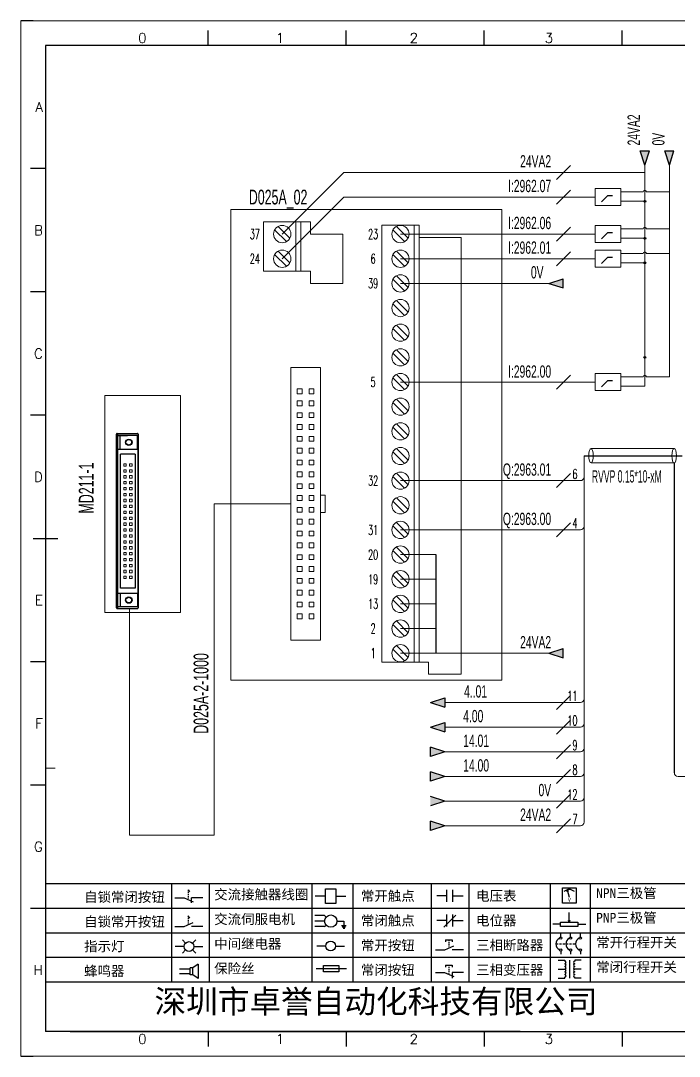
# Model space of a CAD drawing. Header units: millimetres. Extents: x -300 to 5587, y 233 to 3316.
# Drawn here: x 2704.5 to 2838.1, y 1904.7 to 2114.7 of the extents above; entities that cross this region are included whole.
import ezdxf
from ezdxf.enums import TextEntityAlignment as Align

# ---------------------------------------------------------------- set-up
doc = ezdxf.new("R2010")
doc.units = ezdxf.units.MM
doc.linetypes.add('ACAD_ISO02W100', pattern=[15, 12, -3])
for name, color, linetype in [('AE_BOR', 1, 'Continuous'), ('SYMS', 7, 'Continuous'), ('Z_OM_GAIKEI', 7, 'Continuous')]:
    doc.layers.add(name, color=color, linetype=linetype)
doc.layers.add('Dimension', color=3, linetype='Continuous', lineweight=13)
doc.styles.get("Standard").update_dxf_attribs({"font": ''})
doc.styles.add('WD', font='romans.shx', dxfattribs={"width": 0.8, "bigfont": 'gbcbig.shx'})
doc.styles.add('样式 8', font='arial.ttf', dxfattribs={"width": 0.6, "height": 2.5})
doc.styles.add('汉字', font='')
doc.styles.get('Standard').set_extended_font_data('SimSun')
doc.styles.get('汉字').set_extended_font_data('新宋体')

# ---------------------------------------------------------------- blocks, each defined once
blk = doc.blocks.new('*U4')
at = {"linetype": 'ByBlock'}
for p, q in [((-1909.23, -780.45), (-1909.23, -780.67)), ((-1909.23, -780.45), (-1908.92, -780.84)), ((-1909.23, -780.84), (-1909.23, -781.05)), ((-1911.92, -782.07), (-1910.06, -782.07)), ((-1910.06, -782.07), (-1908.18, -782.88)), ((-1909.23, -781.23), (-1909.23, -781.44)), ((-1909.23, -781.61), (-1909.23, -781.83)), ((-1909.23, -782), (-1909.23, -782.21)), ((-1909.23, -782.38), (-1909.23, -782.43)), ((-1908.52, -783.07), (-1908.52, -782.07)), ((-1906.25, -782.07), (-1908.52, -782.07))]:
    blk.add_line(p, q, dxfattribs=at)
blk = doc.blocks.new('*U6')
at = {"linetype": 'ByBlock'}
for p, q in [((-1908.88, -791.17), (-1909.23, -790.71)), ((-1909.23, -790.71), (-1909.23, -790.92)), ((-1909.23, -791.09), (-1909.23, -791.31)), ((-1909.23, -791.48), (-1909.23, -791.69)), ((-1911.92, -792.89), (-1910.06, -792.89)), ((-1910.06, -792.89), (-1908.18, -792.08)), ((-1909.23, -791.86), (-1909.23, -792.08)), ((-1909.23, -792.25), (-1909.23, -792.47)), ((-1906.25, -792.89), (-1908.52, -792.89))]:
    blk.add_line(p, q, dxfattribs=at)
blk = doc.blocks.new('蜂鸣器')
at = {"linetype": 'ByBlock'}
for p, q in [((-1907.17, -795.53), (-1908.25, -796.26)), ((-1907.17, -795.53), (-1907.17, -798.41)), ((-1908.8, -796.48), (-1911.01, -796.48)), ((-1908.8, -797.46), (-1911.01, -797.46)), ((-1908.25, -796.26), (-1908.8, -796.26)), ((-1908.8, -797.68), (-1908.8, -796.26)), ((-1908.25, -797.68), (-1908.8, -797.68)), ((-1908.25, -797.68), (-1908.25, -796.26)), ((-1907.17, -798.41), (-1908.25, -797.68))]:
    blk.add_line(p, q, dxfattribs=at)
blk = doc.blocks.new('指示灯')
at = {"linetype": 'ByBlock'}
for p, q in [((-1854.25, -776.92), (-1856.06, -776.92)), ((-1854.62, -775.59), (-1853.97, -776.23)), ((-1851.9, -775.59), (-1852.54, -776.23)), ((-1852.26, -776.92), (-1850.45, -776.92)), ((-1854.62, -778.25), (-1853.97, -777.61)), ((-1851.9, -778.25), (-1852.54, -777.61))]:
    blk.add_line(p, q, dxfattribs=at)
blk.add_circle((-1853.26, -776.92), 0.992, dxfattribs=at)
blk = doc.blocks.new('交流接触器线圈')
at = {"linetype": 'ByBlock'}
for p, q in [((-1880.82, -781.77), (-1882.87, -781.77)), ((-1878.72, -781.77), (-1876.67, -781.77))]:
    blk.add_line(p, q, dxfattribs=at)
blk.add_lwpolyline([(-1880.82, -780.28), (-1878.72, -780.28), (-1878.72, -783.26), (-1880.82, -783.26)], close=True, dxfattribs=at)
blk = doc.blocks.new('交流伺服电机')
at = {"linetype": 'ByBlock'}
for p, q in [((-1880.97, -785.75), (-1882.94, -785.75)), ((-1880.97, -786.85), (-1882.94, -786.85)), ((-1880.97, -785.75), (-1880.65, -786.03)), ((-1878.49, -786.85), (-1877.07, -786.85)), ((-1877.07, -786.85), (-1877.07, -787.72)), ((-1880.97, -787.94), (-1882.94, -787.94)), ((-1880.97, -787.94), (-1880.65, -787.67)), ((-1877.54, -787.72), (-1876.59, -787.72)), ((-1877.38, -788.01), (-1876.75, -788.01)), ((-1877.23, -788.29), (-1876.9, -788.29))]:
    blk.add_line(p, q, dxfattribs=at)
blk.add_circle((-1879.73, -786.85), 1.24, dxfattribs=at)
blk = doc.blocks.new('中间继电器')
at = {"linetype": 'ByBlock'}
for p, q in [((-1880.72, -791.92), (-1882.54, -791.92)), ((-1878.74, -791.92), (-1876.92, -791.92))]:
    blk.add_line(p, q, dxfattribs=at)
blk.add_circle((-1879.73, -791.92), 0.992, dxfattribs=at)
blk = doc.blocks.new('保险丝')
at = {"linetype": 'ByBlock'}
blk.add_line((-1882.72, -796.49), (-1876.55, -796.49), dxfattribs=at)
blk.add_lwpolyline([(-1881.2, -795.86), (-1878.06, -795.86), (-1878.06, -797.12), (-1881.2, -797.12)], close=True, dxfattribs=at)
blk = doc.blocks.new('常开按钮')
at = {"linetype": 'ByBlock'}
for p, q in [((-1910.06, -787.73), (-1908.18, -786.93)), ((-1909.9, -785.68), (-1908.56, -785.68)), ((-1909.9, -785.68), (-1909.9, -786.07)), ((-1909.23, -785.68), (-1909.23, -785.89)), ((-1909.23, -786.06), (-1909.23, -786.28)), ((-1909.23, -786.45), (-1909.23, -786.67)), ((-1909.23, -786.84), (-1909.23, -787.05)), ((-1909.23, -787.22), (-1909.23, -787.38)), ((-1908.56, -785.68), (-1908.56, -786.07)), ((-1911.92, -787.73), (-1910.06, -787.73)), ((-1906.25, -787.73), (-1908.52, -787.73))]:
    blk.add_line(p, q, dxfattribs=at)
blk = doc.blocks.new('常开触点')
at = {"linetype": 'ByBlock'}
for p, q in [((-1853.82, -782.99), (-1853.82, -780.56)), ((-1852.6, -782.99), (-1852.6, -780.56)), ((-1853.82, -781.77), (-1855.88, -781.77)), ((-1852.6, -781.77), (-1850.55, -781.77))]:
    blk.add_line(p, q, dxfattribs=at)
blk = doc.blocks.new('常闭触点')
at = {"linetype": 'ByBlock'}
for p, q in [((-1853.82, -786.77), (-1855.88, -786.77)), ((-1852.01, -785.66), (-1854.43, -788.1)), ((-1853.82, -787.99), (-1853.82, -785.56)), ((-1852.6, -787.99), (-1852.6, -785.56)), ((-1852.6, -786.77), (-1850.55, -786.77))]:
    blk.add_line(p, q, dxfattribs=at)
blk = doc.blocks.new('常闭按钮')
at = {"linetype": 'ByBlock'}
for p, q in [((-1854.11, -790.83), (-1852.77, -790.83)), ((-1854.11, -790.83), (-1854.11, -791.22)), ((-1853.44, -790.83), (-1853.44, -791.04)), ((-1853.44, -791.21), (-1853.44, -791.43)), ((-1853.44, -791.6), (-1853.44, -791.82)), ((-1852.77, -790.83), (-1852.77, -791.22)), ((-1856.13, -792.28), (-1854.28, -792.28)), ((-1854.28, -792.28), (-1852.4, -793.09)), ((-1853.44, -791.99), (-1853.44, -792.2)), ((-1853.44, -792.37), (-1853.44, -792.53)), ((-1850.47, -792.28), (-1852.73, -792.28)), ((-1852.73, -792.28), (-1852.73, -793.43))]:
    blk.add_line(p, q, dxfattribs=at)
blk = doc.blocks.new('电压表')
at = {"linetype": 'ByBlock'}
for p, q in [((-1814.84, -780.75), (-1814.91, -781.13)), ((-1814.6, -781.05), (-1814.91, -781.13)), ((-1814.84, -780.75), (-1814.46, -782.26)), ((-1814.84, -780.75), (-1814.6, -781.05))]:
    blk.add_line(p, q, dxfattribs=at)
blk.add_lwpolyline([(-1815.84, -780.34), (-1813.07, -780.34), (-1813.07, -783.49), (-1815.84, -783.49)], close=True, dxfattribs=at)
blk.add_arc((-1814.46, -782.26), 1.56, 46.8313, 133.1687, dxfattribs=at)
at = {"linetype": 'ByBlock', "insert": (-1814.7, -782.39), "char_height": 0.75, "width": 0.6768, "attachment_point": 1}
blk.add_mtext('V', dxfattribs=at)
blk = doc.blocks.new('电位器')
at = {"linetype": 'ByBlock'}
for p, q in [((-1814.45, -787.3), (-1814.45, -785.39)), ((-1814.45, -787.3), (-1814.62, -786.96)), ((-1814.62, -786.96), (-1814.27, -786.96)), ((-1814.45, -787.3), (-1814.27, -786.96)), ((-1816.21, -787.75), (-1817.79, -787.75)), ((-1812.68, -787.75), (-1811.1, -787.75))]:
    blk.add_line(p, q, dxfattribs=at)
blk.add_lwpolyline([(-1816.21, -787.3), (-1812.68, -787.3), (-1812.68, -788.2), (-1816.21, -788.2)], close=True, dxfattribs=at)
blk = doc.blocks.new('三相断路器')
at = {"linetype": 'ByBlock'}
for p, q in [((-1816.17, -790.33), (-1816.17, -789.7)), ((-1814.17, -790.33), (-1814.17, -789.7)), ((-1812.18, -790.33), (-1812.18, -789.7)), ((-1817.14, -791.74), (-1816.72, -791.74)), ((-1816.45, -791.74), (-1816.03, -791.74)), ((-1816.17, -793.19), (-1816.17, -793.83)), ((-1815.76, -791.74), (-1815.34, -791.74)), ((-1815.07, -791.74), (-1814.65, -791.74)), ((-1814.38, -791.74), (-1813.96, -791.74)), ((-1814.17, -793.19), (-1814.17, -793.83)), ((-1813.69, -791.74), (-1813.27, -791.74)), ((-1812.18, -793.19), (-1812.18, -793.83))]:
    blk.add_line(p, q, dxfattribs=at)
for centre in [(-1816.17, -790.55), (-1814.17, -790.55), (-1812.18, -790.55), (-1816.17, -792.98), (-1814.17, -792.98), (-1812.18, -792.98)]:
    blk.add_circle(centre, 0.219, dxfattribs=at)
for centre in [(-1815.81, -791.74), (-1813.82, -791.74), (-1811.83, -791.74)]:
    blk.add_arc(centre, 1.32, 115.5791, 244.4209, dxfattribs=at)
blk = doc.blocks.new('三相变压器')
at = {"linetype": 'ByBlock'}
for p, q in [((-1816.69, -795.03), (-1815.37, -795.03)), ((-1815.37, -795.03), (-1815.37, -795.24)), ((-1814.34, -798.7), (-1814.34, -795.04)), ((-1812, -795.03), (-1813.32, -795.03)), ((-1813.32, -795.03), (-1813.32, -795.24)), ((-1816.69, -796.87), (-1815.37, -796.87)), ((-1812, -796.87), (-1813.32, -796.87)), ((-1816.69, -798.71), (-1815.37, -798.71)), ((-1815.37, -798.71), (-1815.37, -798.5)), ((-1813.32, -798.71), (-1813.32, -798.5)), ((-1812, -798.71), (-1813.32, -798.71))]:
    blk.add_line(p, q, dxfattribs=at)
for centre, start, end in [((-1815.37, -795.51), 270, 90), ((-1815.37, -796.06), 270, 90), ((-1813.32, -795.51), 90, 270), ((-1813.32, -796.06), 90, 270), ((-1815.37, -796.6), 270, 90), ((-1815.37, -797.14), 270, 90), ((-1815.37, -797.68), 270, 90), ((-1815.37, -798.23), 270, 90), ((-1813.32, -796.6), 90, 270), ((-1813.32, -797.14), 90, 270), ((-1813.32, -797.68), 90, 270), ((-1813.32, -798.23), 90, 270)]:
    blk.add_arc(centre, 0.271, start, end, dxfattribs=at)
blk = doc.blocks.new('电控横A4')
for p, q in [((292, -5), (5, -5)), ((5, -5), (5, -205)), ((10.03, -205), (289.53, -205)), ((130.8, -205), (190.75, -205))]:
    blk.add_line(p, q)
at = {"lineweight": 9, "ltscale": 0.1}
for p, q in [((5, -151.57), (7, -151.57)), ((101.34, -205), (130.8, -205)), ((129.44, -205), (129.44, -205)), ((129.44, -205), (129.44, -205)), ((129.44, -205), (129.44, -205)), ((129.44, -205), (129.44, -205))]:
    blk.add_line(p, q, dxfattribs=at)
at = {"linetype": 'ByBlock'}
for p, q in [((292, -175), (5, -175)), ((292, -180), (5, -180)), ((292, -185), (5, -185)), ((292, -190), (5, -190)), ((292, -195), (5, -195))]:
    blk.add_line(p, q, dxfattribs=at)
at = {"color": 0, "lineweight": -2}
for p, q in [((30.58, -175), (30.58, -195)), ((38.26, -175), (38.26, -195)), ((59.05, -175), (59.05, -195)), ((67.4, -175), (67.4, -195)), ((83.26, -175), (83.26, -195)), ((90.91, -175), (90.91, -195)), ((107.4, -175), (107.4, -195)), ((115.5, -175), (115.5, -195))]:
    blk.add_line(p, q, dxfattribs=at)
at = {"color": 0, "ltscale": 2}
blk.add_line((101.34, -205), (5, -205), dxfattribs=at)
at = {"layer": 'AE_BOR', "lineweight": 30}
for p, q in [((2.53, 0), (0, 0)), ((0, -210), (2.53, -210))]:
    blk.add_line(p, q, dxfattribs=at)
at = {"layer": 'AE_BOR', "color": 1, "lineweight": 15}
for p, q in [((0, 0), (297, 0)), ((0, -210), (0, 0)), ((297, -210), (0, -210))]:
    blk.add_line(p, q, dxfattribs=at)
at = {"layer": 'AE_BOR'}
for p, q in [((38.03, -5), (38.03, -2)), ((66.03, -5), (66.03, -2)), ((94.03, -5), (94.03, -2)), ((122.03, -5), (122.03, -2)), ((5, -30), (2, -30)), ((5, -55), (2, -55)), ((5, -80), (2, -80)), ((5, -130), (2, -130)), ((5, -155), (2, -155)), ((5, -180), (2, -180)), ((38.03, -205), (38.03, -208)), ((66.03, -205), (66.03, -208)), ((94.03, -205), (94.03, -208)), ((122.03, -205), (122.03, -208))]:
    blk.add_line(p, q, dxfattribs=at)
at = {"layer": 'AE_BOR', "color": 2, "lineweight": 30}
blk.add_line((2.5, -105), (7.5, -105), dxfattribs=at)
at = {"linetype": 'ByBlock'}
for name, p in [('*U4', (1943.19, 604.18)), ('交流接触器线圈', (1942.62, 604.27)), ('常开触点', (1940.27, 604.3)), ('电压表', (1925.71, 604.52)), ('*U6', (1943.19, 609.18)), ('交流伺服电机', (1942.62, 604.27)), ('常闭触点', (1940.27, 604.3)), ('电位器', (1925.71, 604.52)), ('指示灯', (1887.41, 589.18)), ('中间继电器', (1942.62, 604.27)), ('常开按钮', (1996.06, 599.3)), ('三相断路器', (1925.71, 604.52)), ('三相变压器', (1925.71, 604.52)), ('蜂鸣器', (1943.19, 604.18)), ('保险丝', (1942.62, 604.27)), ('常闭按钮', (1940.27, 599.3))]:
    blk.add_blockref(name, p, dxfattribs=at)
at = {"char_height": 2, "attachment_point": 1, "style": '汉字'}
for s, insert in [('{\\fKaiTi_GB2312|b0|i0|c134|p49;自锁常闭按钮}', (12.86, -176.69)), ('{\\fKaiTi_GB2312|b0|i0|c134|p49;交流接触器线圈}', (39.25, -176.19)), ('{\\fKaiTi_GB2312|b0|i0|c134|p49;常开触点}', (69.01, -176.48)), ('{\\fKaiTi_GB2312|b0|i0|c134|p49;电压表}', (92.37, -176.47)), ('{\\fKaiTi_GB2312|b0|i0|c134|p49;NPN三极管}', (116.73, -175.91)), ('{\\fKaiTi_GB2312|b0|i0|c134|p49;自锁常开按钮}', (12.86, -181.69)), ('{\\fKaiTi_GB2312|b0|i0|c134|p49;交流伺服电机}', (39.25, -181.19)), ('{\\fKaiTi_GB2312|b0|i0|c134|p49;常闭触点}', (69.01, -181.48)), ('{\\fKaiTi_GB2312|b0|i0|c134|p49;电位器}', (92.37, -181.47)), ('{\\fKaiTi_GB2312|b0|i0|c134|p49;PNP三极管}', (116.73, -180.91)), ('{\\fKaiTi_GB2312|b0|i0|c134|p49;指示灯}', (12.86, -186.69)), ('{\\fKaiTi_GB2312|b0|i0|c134|p49;中间继电器}', (39.25, -186.19)), ('{\\fKaiTi_GB2312|b0|i0|c134|p49;常开按钮}', (69.01, -186.48)), ('{\\fKaiTi_GB2312|b0|i0|c134|p49;三相断路器}', (92.37, -186.47)), ('{\\fKaiTi_GB2312|b0|i0|c134|p49;常开行程开关}', (116.73, -185.91)), ('{\\fKaiTi_GB2312|b0|i0|c134|p49;保险丝}', (39.25, -191.19)), ('{\\fKaiTi_GB2312|b0|i0|c134|p49;常闭行程开关}', (116.73, -190.91)), ('{\\fKaiTi_GB2312|b0|i0|c134|p49;蜂鸣器}', (12.86, -191.69)), ('{\\fKaiTi_GB2312|b0|i0|c134|p49;常闭按钮}', (69.01, -191.48)), ('{\\fKaiTi_GB2312|b0|i0|c134|p49;三相变压器}', (92.37, -191.47))]:
    blk.add_mtext(s, dxfattribs=dict(at, insert=insert))
at = {"color": 0, "lineweight": -2, "insert": (27.14, -196.53), "char_height": 4.7064, "width": 96.1138, "attachment_point": 1}
blk.add_mtext('深圳市卓誉自动化科技有限公司', dxfattribs=at)
at = {"layer": 'AE_BOR', "style": 'WD'}
for s, p in [('0', (24.67, -4.5)), ('1', (52.6, -4.5)), ('2', (79.75, -4.5)), ('3', (107.15, -4.5)), ('0', (24.67, -207.5)), ('1', (52.6, -207.5)), ('2', (79.75, -207.5)), ('3', (107.15, -207.5))]:
    blk.add_text(s, height=2, dxfattribs=at).set_placement(p, align=Align.CENTER)
for s, p in [('A', (4.5, -17.5)), ('B', (4.5, -42.5)), ('C', (4.5, -67.5)), ('D', (4.5, -92.5)), ('E', (4.5, -117.5)), ('F', (4.5, -142.5)), ('G', (4.5, -167.5)), ('H', (4.5, -192.5))]:
    blk.add_text(s, height=2, dxfattribs=at).set_placement(p, align=Align.MIDDLE_RIGHT)
blk = doc.blocks.new('WDDOT')
blk.add_hatch(color=256).paths.add_polyline_path([(0.5, 0, 1), (-0.5, 0, 1)])
blk.add_circle((0, 0), 0.5)

msp = doc.modelspace()

# ---------------------------------------------------------------- hatches: boundary and pattern name
for points in [[(2830.192, 2088.297), (2831.127, 2085.378), (2832.062, 2088.297)], [(2835.192, 2088.297), (2836.127, 2085.378), (2837.062, 2088.297)], [(2831.324, 2078.05, 1), (2830.93, 2078.05, 1)], [(2831.324, 2070.55, 1), (2830.93, 2070.55, 1)], [(2831.324, 2065.55, 1), (2830.93, 2065.55, 1)], [(2811.69, 2061.41), (2814.609, 2060.475), (2814.609, 2062.345)], [(2831.324, 2046.41, 1), (2830.93, 2046.41, 1)], [(2811.69, 1986.41), (2814.609, 1985.475), (2814.609, 1987.345)], [(2787.659, 1976.406), (2790.577, 1975.471), (2790.577, 1977.341)], [(2787.659, 1971.41), (2790.577, 1970.475), (2790.577, 1972.345)], [(2787.659, 1965.479), (2787.659, 1967.349), (2790.577, 1966.414)], [(2787.659, 1962.349), (2790.577, 1961.414), (2787.659, 1960.479)], [(2790.577, 1956.414), (2787.659, 1955.479), (2787.659, 1957.349)], [(2787.659, 1950.479), (2787.659, 1952.349), (2790.577, 1951.414)]]:
    msp.add_hatch(color=256).paths.add_polyline_path(points)

# ---------------------------------------------------------------- linework, layer by layer
for p, q in [((2831.127, 2085.378), (2830.192, 2088.297)), ((2830.192, 2088.297), (2832.062, 2088.297)), ((2831.127, 2085.378), (2832.062, 2088.297)), ((2836.127, 2085.378), (2835.192, 2088.297)), ((2835.192, 2088.297), (2837.062, 2088.297)), ((2836.127, 2085.378), (2837.062, 2088.297)), ((2811.69, 2061.41), (2814.609, 2062.345)), ((2814.609, 2060.475), (2814.609, 2062.345)), ((2811.69, 2061.41), (2814.609, 2060.475)), ((2818.822, 2026.469), (2838.696, 2026.469)), ((2837.134, 1962.152), (2837.134, 2025.009)), ((2788.744, 2006.41), (2788.744, 1986.41)), ((2811.69, 1986.41), (2814.609, 1987.345)), ((2814.609, 1985.475), (2814.609, 1987.345)), ((2811.69, 1986.41), (2814.609, 1985.475)), ((2787.659, 1976.406), (2790.577, 1977.341)), ((2787.659, 1976.406), (2790.577, 1975.471)), ((2790.577, 1977.341), (2790.577, 1975.471)), ((2787.659, 1971.41), (2790.577, 1972.345)), ((2790.577, 1972.345), (2790.577, 1970.475)), ((2787.659, 1971.41), (2790.577, 1970.475)), ((2787.659, 1965.479), (2787.659, 1967.349)), ((2790.577, 1966.414), (2787.659, 1967.349)), ((2790.577, 1966.414), (2787.659, 1965.479)), ((2787.659, 1960.479), (2787.659, 1962.349)), ((2790.577, 1961.414), (2787.659, 1962.349)), ((2790.577, 1961.414), (2787.659, 1960.479)), ((2790.577, 1956.414), (2787.659, 1957.349)), ((2790.577, 1956.414), (2787.659, 1955.479)), ((2787.659, 1950.479), (2787.659, 1952.349)), ((2790.577, 1951.414), (2787.659, 1952.349)), ((2790.577, 1951.414), (2787.659, 1950.479))]:
    msp.add_line(p, q)
at = {"lineweight": 0}
for p, q in [((2831.127, 2040.546), (2831.127, 2085.378)), ((2836.127, 2042.44), (2836.127, 2085.378)), ((2757.563, 2071.373), (2770.1, 2083.91)), ((2770.1, 2083.91), (2831.127, 2083.91)), ((2826.3, 2079.944), (2830.782, 2079.944)), ((2831.454, 2079.944), (2836.127, 2079.944)), ((2757.563, 2066.373), (2770.1, 2078.91)), ((2770.1, 2078.91), (2821.044, 2078.91)), ((2826.3, 2078.05), (2831.127, 2078.05)), ((2753.818, 2063.91), (2753.818, 2073.91)), ((2763.313, 2073.91), (2753.818, 2073.91)), ((2760.382, 2063.91), (2760.382, 2073.91)), ((2761.382, 2063.91), (2761.382, 2073.91)), ((2763.313, 2071.41), (2763.313, 2073.91)), ((2777.801, 1984.623), (2777.801, 2073.197)), ((2785.365, 2073.197), (2777.801, 2073.197)), ((2784.365, 1984.623), (2784.365, 2073.197)), ((2785.365, 1984.623), (2785.365, 2073.197)), ((2769.877, 2071.41), (2763.313, 2071.41)), ((2769.877, 2071.41), (2769.877, 2061.41)), ((2781.583, 2071.41), (2821.044, 2071.41)), ((2793.859, 2070.743), (2785.365, 2070.743)), ((2793.859, 2070.743), (2793.859, 1982.169)), ((2826.3, 2072.444), (2830.782, 2072.444)), ((2831.454, 2072.444), (2836.127, 2072.444)), ((2826.3, 2070.55), (2831.127, 2070.55)), ((2781.583, 2066.41), (2821.044, 2066.41)), ((2826.3, 2067.444), (2830.782, 2067.444)), ((2831.454, 2067.444), (2836.127, 2067.444)), ((2826.3, 2065.55), (2831.127, 2065.55)), ((2763.313, 2063.91), (2753.818, 2063.91)), ((2763.313, 2061.41), (2763.313, 2063.91)), ((2769.877, 2061.41), (2763.313, 2061.41)), ((2781.583, 2061.41), (2811.69, 2061.41)), ((2826.3, 2042.44), (2830.782, 2042.44)), ((2831.454, 2042.44), (2836.127, 2042.44)), ((2826.3, 2040.546), (2831.127, 2040.546)), ((2820.252, 2027.933), (2837.094, 2027.935)), ((2818.822, 2026.469), (2818.822, 1952.164)), ((2820.231, 2025.004), (2837.094, 2025.004)), ((2781.583, 2006.41), (2788.744, 2006.41)), ((2781.583, 2001.41), (2788.744, 2001.41)), ((2781.583, 1996.41), (2788.744, 1996.41)), ((2781.583, 1991.41), (2788.744, 1991.41)), ((2787.295, 1984.623), (2777.801, 1984.623)), ((2781.583, 1986.41), (2811.69, 1986.41)), ((2787.295, 1982.169), (2787.295, 1984.623)), ((2793.859, 1982.169), (2787.295, 1982.169)), ((2790.577, 1976.406), (2818.072, 1976.406)), ((2790.577, 1971.41), (2818.072, 1971.41)), ((2790.577, 1966.414), (2818.072, 1966.414)), ((2790.577, 1961.414), (2818.072, 1961.414)), ((2876.193, 1961.402), (2837.884, 1961.402)), ((2790.577, 1956.414), (2818.072, 1956.414)), ((2790.577, 1951.414), (2818.072, 1951.414))]:
    msp.add_line(p, q, dxfattribs=at)
at = {"linetype": 'ACAD_ISO02W100'}
for p, q in [((2823.566, 2079.145), (2822.375, 2077.916)), ((2824.574, 2079.142), (2823.566, 2079.145)), ((2823.566, 2071.645), (2822.375, 2070.416)), ((2824.574, 2071.642), (2823.566, 2071.645)), ((2823.566, 2066.645), (2822.375, 2065.416)), ((2824.574, 2066.642), (2823.566, 2066.645)), ((2823.566, 2041.641), (2822.375, 2040.412)), ((2824.574, 2041.638), (2823.566, 2041.641))]:
    msp.add_line(p, q, dxfattribs=at)
at = {"color": 3, "lineweight": 0}
for p, q in [((2781.583, 2041.406), (2821.044, 2041.406)), ((2781.583, 2021.41), (2818.072, 2021.41)), ((2743.822, 2016.693), (2743.822, 1949.513)), ((2759.335, 2016.693), (2743.822, 2016.693)), ((2781.583, 2011.41), (2818.072, 2011.41)), ((2726.611, 1949.513), (2726.611, 1995.435)), ((2726.621, 1949.513), (2743.822, 1949.513))]:
    msp.add_line(p, q, dxfattribs=at)
at = {"lineweight": 0}
for points in [[(2821.044, 2077.184), (2821.044, 2080.636), (2826.3, 2080.636), (2826.3, 2077.184)], [(2747.147, 1980.92), (2747.147, 2076.41), (2802.147, 2076.41), (2802.147, 1980.92)], [(2747.147, 1980.92), (2747.147, 2076.41), (2802.147, 2076.41), (2802.147, 1980.92)], [(2821.044, 2069.684), (2821.044, 2073.136), (2826.3, 2073.136), (2826.3, 2069.684)], [(2821.044, 2064.684), (2821.044, 2068.136), (2826.3, 2068.136), (2826.3, 2064.684)], [(2759.335, 1989.043), (2759.335, 2044.343), (2765.335, 2044.343), (2765.335, 1989.043)], [(2821.044, 2039.68), (2821.044, 2043.132), (2826.3, 2043.132), (2826.3, 2039.68)], [(2761.635, 2038.993), (2760.635, 2038.993), (2760.635, 2039.993), (2761.635, 2039.993)], [(2764.035, 2038.993), (2763.035, 2038.993), (2763.035, 2039.993), (2764.035, 2039.993)], [(2736.976, 1994.685), (2721.626, 1994.685), (2721.626, 2038.701), (2736.976, 2038.701)], [(2761.635, 2036.593), (2760.635, 2036.593), (2760.635, 2037.593), (2761.635, 2037.593)], [(2764.035, 2036.593), (2763.035, 2036.593), (2763.035, 2037.593), (2764.035, 2037.593)], [(2761.635, 2034.193), (2760.635, 2034.193), (2760.635, 2035.193), (2761.635, 2035.193)], [(2764.035, 2034.193), (2763.035, 2034.193), (2763.035, 2035.193), (2764.035, 2035.193)], [(2761.635, 2031.793), (2760.635, 2031.793), (2760.635, 2032.793), (2761.635, 2032.793)], [(2764.035, 2031.793), (2763.035, 2031.793), (2763.035, 2032.793), (2764.035, 2032.793)], [(2761.635, 2029.393), (2760.635, 2029.393), (2760.635, 2030.393), (2761.635, 2030.393)], [(2764.035, 2029.393), (2763.035, 2029.393), (2763.035, 2030.393), (2764.035, 2030.393)], [(2761.635, 2026.993), (2760.635, 2026.993), (2760.635, 2027.993), (2761.635, 2027.993)], [(2764.035, 2026.993), (2763.035, 2026.993), (2763.035, 2027.993), (2764.035, 2027.993)], [(2725.439, 2024.834), (2725.939, 2024.834), (2725.939, 2024.334), (2725.439, 2024.334)], [(2726.639, 2024.834), (2727.139, 2024.834), (2727.139, 2024.334), (2726.639, 2024.334)], [(2761.635, 2024.593), (2760.635, 2024.593), (2760.635, 2025.593), (2761.635, 2025.593)], [(2764.035, 2024.593), (2763.035, 2024.593), (2763.035, 2025.593), (2764.035, 2025.593)], [(2725.439, 2023.634), (2725.939, 2023.634), (2725.939, 2023.134), (2725.439, 2023.134)], [(2725.439, 2022.434), (2725.939, 2022.434), (2725.939, 2021.934), (2725.439, 2021.934)], [(2726.639, 2023.634), (2727.139, 2023.634), (2727.139, 2023.134), (2726.639, 2023.134)], [(2726.639, 2022.434), (2727.139, 2022.434), (2727.139, 2021.934), (2726.639, 2021.934)], [(2761.635, 2022.193), (2760.635, 2022.193), (2760.635, 2023.193), (2761.635, 2023.193)], [(2764.035, 2022.193), (2763.035, 2022.193), (2763.035, 2023.193), (2764.035, 2023.193)], [(2725.439, 2021.234), (2725.939, 2021.234), (2725.939, 2020.734), (2725.439, 2020.734)], [(2726.639, 2021.234), (2727.139, 2021.234), (2727.139, 2020.734), (2726.639, 2020.734)], [(2761.635, 2019.793), (2760.635, 2019.793), (2760.635, 2020.793), (2761.635, 2020.793)], [(2764.035, 2019.793), (2763.035, 2019.793), (2763.035, 2020.793), (2764.035, 2020.793)], [(2725.439, 2020.034), (2725.939, 2020.034), (2725.939, 2019.534), (2725.439, 2019.534)], [(2725.439, 2018.834), (2725.939, 2018.834), (2725.939, 2018.334), (2725.439, 2018.334)], [(2726.639, 2020.034), (2727.139, 2020.034), (2727.139, 2019.534), (2726.639, 2019.534)], [(2726.639, 2018.834), (2727.139, 2018.834), (2727.139, 2018.334), (2726.639, 2018.334)], [(2761.635, 2017.393), (2760.635, 2017.393), (2760.635, 2018.393), (2761.635, 2018.393)], [(2764.035, 2017.393), (2763.035, 2017.393), (2763.035, 2018.393), (2764.035, 2018.393)], [(2766.335, 2014.943), (2765.335, 2014.943), (2765.335, 2018.443), (2766.335, 2018.443)], [(2725.439, 2017.634), (2725.939, 2017.634), (2725.939, 2017.134), (2725.439, 2017.134)], [(2725.439, 2016.434), (2725.939, 2016.434), (2725.939, 2015.934), (2725.439, 2015.934)], [(2726.639, 2017.634), (2727.139, 2017.634), (2727.139, 2017.134), (2726.639, 2017.134)], [(2726.639, 2016.434), (2727.139, 2016.434), (2727.139, 2015.934), (2726.639, 2015.934)], [(2725.439, 2015.234), (2725.939, 2015.234), (2725.939, 2014.734), (2725.439, 2014.734)], [(2725.439, 2014.034), (2725.939, 2014.034), (2725.939, 2013.534), (2725.439, 2013.534)], [(2726.639, 2015.234), (2727.139, 2015.234), (2727.139, 2014.734), (2726.639, 2014.734)], [(2726.639, 2014.034), (2727.139, 2014.034), (2727.139, 2013.534), (2726.639, 2013.534)], [(2761.635, 2014.993), (2760.635, 2014.993), (2760.635, 2015.993), (2761.635, 2015.993)], [(2764.035, 2014.993), (2763.035, 2014.993), (2763.035, 2015.993), (2764.035, 2015.993)], [(2725.439, 2012.834), (2725.939, 2012.834), (2725.939, 2012.334), (2725.439, 2012.334)], [(2726.639, 2012.834), (2727.139, 2012.834), (2727.139, 2012.334), (2726.639, 2012.334)], [(2761.635, 2012.593), (2760.635, 2012.593), (2760.635, 2013.593), (2761.635, 2013.593)], [(2764.035, 2012.593), (2763.035, 2012.593), (2763.035, 2013.593), (2764.035, 2013.593)], [(2725.439, 2011.634), (2725.939, 2011.634), (2725.939, 2011.134), (2725.439, 2011.134)], [(2725.439, 2010.434), (2725.939, 2010.434), (2725.939, 2009.934), (2725.439, 2009.934)], [(2726.639, 2011.634), (2727.139, 2011.634), (2727.139, 2011.134), (2726.639, 2011.134)], [(2726.639, 2010.434), (2727.139, 2010.434), (2727.139, 2009.934), (2726.639, 2009.934)], [(2761.635, 2010.193), (2760.635, 2010.193), (2760.635, 2011.193), (2761.635, 2011.193)], [(2764.035, 2010.193), (2763.035, 2010.193), (2763.035, 2011.193), (2764.035, 2011.193)], [(2725.439, 2009.234), (2725.939, 2009.234), (2725.939, 2008.734), (2725.439, 2008.734)], [(2725.439, 2008.034), (2725.939, 2008.034), (2725.939, 2007.534), (2725.439, 2007.534)], [(2726.639, 2009.234), (2727.139, 2009.234), (2727.139, 2008.734), (2726.639, 2008.734)], [(2726.639, 2008.034), (2727.139, 2008.034), (2727.139, 2007.534), (2726.639, 2007.534)], [(2761.635, 2007.793), (2760.635, 2007.793), (2760.635, 2008.793), (2761.635, 2008.793)], [(2764.035, 2007.793), (2763.035, 2007.793), (2763.035, 2008.793), (2764.035, 2008.793)], [(2725.439, 2006.834), (2725.939, 2006.834), (2725.939, 2006.334), (2725.439, 2006.334)], [(2725.439, 2005.634), (2725.939, 2005.634), (2725.939, 2005.134), (2725.439, 2005.134)], [(2726.639, 2006.834), (2727.139, 2006.834), (2727.139, 2006.334), (2726.639, 2006.334)], [(2726.639, 2005.634), (2727.139, 2005.634), (2727.139, 2005.134), (2726.639, 2005.134)], [(2761.635, 2005.393), (2760.635, 2005.393), (2760.635, 2006.393), (2761.635, 2006.393)], [(2764.035, 2005.393), (2763.035, 2005.393), (2763.035, 2006.393), (2764.035, 2006.393)], [(2725.439, 2004.434), (2725.939, 2004.434), (2725.939, 2003.934), (2725.439, 2003.934)], [(2726.639, 2004.434), (2727.139, 2004.434), (2727.139, 2003.934), (2726.639, 2003.934)], [(2761.635, 2002.993), (2760.635, 2002.993), (2760.635, 2003.993), (2761.635, 2003.993)], [(2764.035, 2002.993), (2763.035, 2002.993), (2763.035, 2003.993), (2764.035, 2003.993)], [(2725.439, 2003.234), (2725.939, 2003.234), (2725.939, 2002.734), (2725.439, 2002.734)], [(2725.439, 2002.034), (2725.939, 2002.034), (2725.939, 2001.534), (2725.439, 2001.534)], [(2726.639, 2003.234), (2727.139, 2003.234), (2727.139, 2002.734), (2726.639, 2002.734)], [(2726.639, 2002.034), (2727.139, 2002.034), (2727.139, 2001.534), (2726.639, 2001.534)], [(2761.635, 2000.593), (2760.635, 2000.593), (2760.635, 2001.593), (2761.635, 2001.593)], [(2764.035, 2000.593), (2763.035, 2000.593), (2763.035, 2001.593), (2764.035, 2001.593)], [(2761.635, 1998.193), (2760.635, 1998.193), (2760.635, 1999.193), (2761.635, 1999.193)], [(2764.035, 1998.193), (2763.035, 1998.193), (2763.035, 1999.193), (2764.035, 1999.193)], [(2761.635, 1995.793), (2760.635, 1995.793), (2760.635, 1996.793), (2761.635, 1996.793)], [(2764.035, 1995.793), (2763.035, 1995.793), (2763.035, 1996.793), (2764.035, 1996.793)], [(2761.635, 1993.393), (2760.635, 1993.393), (2760.635, 1994.393), (2761.635, 1994.393)], [(2764.035, 1993.393), (2763.035, 1993.393), (2763.035, 1994.393), (2764.035, 1994.393)]]:
    msp.add_lwpolyline(points, close=True, dxfattribs=at)
for points in [[(2759.14, 2070.578), (2756.768, 2072.949)], [(2783.122, 2070.578), (2780.75, 2072.949)], [(2756.061, 2072.242), (2758.433, 2069.871)], [(2780.043, 2072.242), (2782.415, 2069.871)], [(2756.061, 2067.242), (2758.433, 2064.871)], [(2759.14, 2065.578), (2756.768, 2067.949)], [(2780.043, 2067.242), (2782.415, 2064.871)], [(2783.122, 2065.578), (2780.75, 2067.949)], [(2780.043, 2062.242), (2782.415, 2059.871)], [(2783.122, 2060.578), (2780.75, 2062.949)], [(2780.043, 2057.242), (2782.415, 2054.871)], [(2783.122, 2055.578), (2780.75, 2057.949)], [(2780.043, 2052.242), (2782.415, 2049.871)], [(2783.122, 2050.578), (2780.75, 2052.949)], [(2783.122, 2045.578), (2780.75, 2047.949)], [(2780.043, 2047.242), (2782.415, 2044.871)], [(2780.043, 2042.242), (2782.415, 2039.871)], [(2783.122, 2040.578), (2780.75, 2042.949)], [(2780.043, 2037.242), (2782.415, 2034.871)], [(2783.122, 2035.578), (2780.75, 2037.949)], [(2783.122, 2030.578), (2780.75, 2032.949)], [(2780.043, 2032.242), (2782.415, 2029.871)], [(2780.043, 2027.242), (2782.415, 2024.871)], [(2783.122, 2025.578), (2780.75, 2027.949)], [(2783.122, 2020.578), (2780.75, 2022.949)], [(2780.043, 2022.242), (2782.415, 2019.871)], [(2780.043, 2017.242), (2782.415, 2014.871)], [(2783.122, 2015.578), (2780.75, 2017.949)], [(2780.043, 2012.242), (2782.415, 2009.871)], [(2783.122, 2010.578), (2780.75, 2012.949)], [(2783.122, 2005.578), (2780.75, 2007.949)], [(2780.043, 2007.242), (2782.415, 2004.871)], [(2780.043, 2002.242), (2782.415, 1999.871)], [(2783.122, 2000.578), (2780.75, 2002.949)], [(2780.043, 1997.242), (2782.415, 1994.871)], [(2783.122, 1995.578), (2780.75, 1997.949)], [(2783.122, 1990.578), (2780.75, 1992.949)], [(2780.043, 1992.242), (2782.415, 1989.871)], [(2780.043, 1987.242), (2782.415, 1984.871)], [(2783.122, 1985.578), (2780.75, 1987.949)]]:
    msp.add_lwpolyline(points, dxfattribs=at)
for centre in [(2831.127, 2078.05), (2831.127, 2070.55), (2831.127, 2065.55), (2831.127, 2046.41)]:
    msp.add_circle(centre, 0.197)
for centre in [(2757.6, 2071.41), (2781.583, 2071.41), (2757.6, 2066.41), (2781.583, 2066.41), (2781.583, 2061.41), (2781.583, 2056.41), (2781.583, 2051.41), (2781.583, 2046.41), (2781.583, 2041.41), (2781.583, 2036.41), (2781.583, 2031.41), (2781.583, 2026.41), (2781.583, 2021.41), (2781.583, 2016.41), (2781.583, 2011.41), (2781.583, 2006.41), (2781.583, 2001.41), (2781.583, 1996.41), (2781.583, 1991.41), (2781.583, 1986.41)]:
    msp.add_circle(centre, 1.75, dxfattribs=at)
for centre, radius, start, end in [((2831.118, 2079.944), 0.336, 0, 180), ((2831.118, 2072.444), 0.336, 0, 180), ((2831.118, 2067.444), 0.336, 0, 180), ((2831.118, 2042.44), 0.336, 0, 180), ((2818.072, 1977.16), 0.75, 270, 0), ((2818.072, 1972.16), 0.75, 270, 0), ((2818.072, 1967.164), 0.75, 270, 0), ((2818.072, 1962.164), 0.75, 270, 0), ((2837.884, 1962.152), 0.75, 180, 270), ((2818.072, 1957.164), 0.75, 270, 0), ((2818.072, 1952.164), 0.75, 270, 0)]:
    msp.add_arc(centre, radius, start, end, dxfattribs=at)
at = {"color": 3, "lineweight": 0}
for centre in [(2818.072, 2022.16), (2818.072, 2012.16)]:
    msp.add_arc(centre, 0.75, 270, 0, dxfattribs=at)
at = {"lineweight": 0}
msp.add_ellipse((2820.231, 2026.469), major_axis=(0, 1.465), ratio=0.3169375, dxfattribs=at)
at = {"lineweight": 0, "extrusion": (0, 0, -1)}
msp.add_ellipse((2837.094, 2026.469), major_axis=(0, 1.465), ratio=0.3169375, dxfattribs=at)
at = {"layer": 'Dimension', "lineweight": 0}
for p, q in [((2813.215, 2082.496), (2816.044, 2085.324)), ((2813.215, 2077.496), (2816.044, 2080.324)), ((2813.215, 2069.996), (2816.044, 2072.824)), ((2813.215, 2064.996), (2816.044, 2067.824)), ((2813.215, 2039.992), (2816.044, 2042.82)), ((2813.215, 2019.996), (2816.044, 2022.824)), ((2813.215, 2009.996), (2816.044, 2012.824)), ((2813.215, 1974.996), (2816.044, 1977.824)), ((2813.215, 1969.996), (2816.044, 1972.824)), ((2813.215, 1965), (2816.044, 1967.828)), ((2813.215, 1960), (2816.044, 1962.828)), ((2813.215, 1955), (2816.044, 1957.828)), ((2813.215, 1950), (2816.044, 1952.828))]:
    msp.add_line(p, q, dxfattribs=at)
at = {"layer": 'Z_OM_GAIKEI'}
for p, q in [((2723.976, 1995.585), (2723.976, 2030.835)), ((2724.126, 2030.985), (2728.226, 2030.985)), ((2724.226, 1995.585), (2724.226, 2030.985)), ((2728.376, 2030.835), (2728.376, 1995.585)), ((2724.226, 1995.814), (2724.226, 2030.554)), ((2724.226, 2030.554), (2726.226, 2030.554)), ((2728.226, 2030.554), (2724.226, 2030.554)), ((2724.726, 2027.804), (2724.726, 2030.554)), ((2728.226, 2027.804), (2728.226, 2030.554)), ((2724.226, 2027.804), (2728.351, 2027.804)), ((2724.226, 2027.804), (2728.351, 2027.804)), ((2724.789, 1999.604), (2724.789, 2026.764)), ((2727.788, 2026.764), (2724.789, 2026.764)), ((2727.788, 2026.764), (2727.788, 1999.604)), ((2728.351, 1998.564), (2728.351, 2027.804)), ((2728.351, 2027.804), (2728.351, 1998.564)), ((2727.788, 1999.604), (2724.789, 1999.604)), ((2724.226, 1998.564), (2728.351, 1998.564)), ((2724.726, 1998.564), (2724.726, 1995.814)), ((2728.226, 1998.564), (2728.226, 1995.814)), ((2723.976, 1995.585), (2724.226, 1995.585)), ((2728.226, 1995.435), (2724.126, 1995.435)), ((2728.226, 1995.814), (2724.226, 1995.814))]:
    msp.add_line(p, q, dxfattribs=at)
for centre, radius in [((2726.476, 2029.179), 0.65), ((2726.476, 2029.179), 0.575), ((2726.476, 1997.189), 0.65), ((2726.476, 1997.189), 0.575)]:
    msp.add_circle(centre, radius, dxfattribs=at)
for centre, start, end in [((2724.126, 2030.835), 90, 180.00001), ((2728.226, 2030.835), 0, 90), ((2724.126, 1995.585), 180.00001, 270), ((2728.226, 1995.585), 270, 0)]:
    msp.add_arc(centre, 0.15, start, end, dxfattribs=at)

# ---------------------------------------------------------------- block references
msp.add_blockref('电控横A4', (2704.548, 2114.677))
at = {"layer": 'SYMS', "color": 0, "lineweight": -3, "xscale": 0.25, "yscale": 0.25, "zscale": 0.25, "rotation": 90}
for p in [(2831.127, 2078.05), (2831.127, 2070.55), (2831.127, 2065.55), (2831.127, 2046.41)]:
    msp.add_blockref('WDDOT', p, dxfattribs=at)
at = {"layer": 'SYMS', "lineweight": -3, "xscale": 0.25, "yscale": 0.25, "zscale": 0.25, "rotation": 90}
for p in [(2831.127, 2078.05), (2831.127, 2070.55), (2831.127, 2065.55), (2831.127, 2046.41)]:
    msp.add_blockref('WDDOT', p, dxfattribs=at)

# ---------------------------------------------------------------- texts
at = {"lineweight": 0, "style": 'WD', "width": 0.6}
for s, p in [('37', (2752.05, 2071.41)), ('23', (2776.032, 2071.41)), ('24', (2752.05, 2066.41)), ('6', (2776.032, 2066.41)), ('39', (2776.032, 2061.41)), ('5', (2776.032, 2041.41)), ('32', (2776.032, 2021.41)), ('31', (2776.032, 2011.41)), ('20', (2776.032, 2006.41)), ('19', (2776.032, 2001.41)), ('13', (2776.032, 1996.41)), ('2', (2776.032, 1991.41)), ('1', (2776.032, 1986.41))]:
    msp.add_text(s, height=2, dxfattribs=at).set_placement(p, align=Align.MIDDLE)
for s, p in [('6', (2817.481, 2021.768)), ('4', (2817.481, 2011.768)), ('11', (2817.481, 1976.768)), ('10', (2817.481, 1971.768)), ('9', (2817.481, 1966.772)), ('8', (2817.481, 1961.772)), ('12', (2817.481, 1956.772)), ('7', (2817.481, 1951.772))]:
    msp.add_text(s, height=2, dxfattribs=at).set_placement(p, align=Align.RIGHT)
at = {"layer": 'Dimension', "lineweight": 0, "style": '样式 8', "width": 0.6}
for s, height, p in [('24VA2', 2.5, (2830.142, 2089.378)), ('0V', 2.5, (2835.142, 2089.378)), ('MD211-1', 3, (2719.332, 2014.742)), ('D025A-2-1000', 3, (2742.625, 1970.076))]:
    msp.add_text(s, height=height, rotation=90, dxfattribs=at).set_placement(p)
for s, p in [('24VA2', (2812.145, 2084.91)), ('0V', (2810.599, 2062.41)), ('Q:2963.01', (2812.145, 2022.41)), ('Q:2963.00', (2812.145, 2012.41))]:
    msp.add_text(s, height=2.5, dxfattribs=at).set_placement(p, align=Align.RIGHT)
at = {"layer": 'Dimension', "color": 6, "lineweight": 0, "style": '样式 8', "width": 0.6}
for s, p in [('I:2962.07', (2812.145, 2079.91)), ('I:2962.06', (2812.145, 2072.41)), ('I:2962.01', (2812.145, 2067.41)), ('I:2962.00', (2812.145, 2042.29))]:
    msp.add_text(s, height=2.5, dxfattribs=at).set_placement(p, align=Align.RIGHT)
at = {"layer": 'Dimension', "lineweight": 0, "style": '样式 8', "width": 0.6}
msp.add_text('D025A_02', height=3, dxfattribs=at).set_placement((2750.821, 2077.41))
at = {"layer": 'Dimension', "color": 1, "lineweight": 0, "style": '样式 8', "width": 0.5}
msp.add_text('RVVP 0.15*10-xM', height=2.5, dxfattribs=at).set_placement((2820.406, 2023.525), align=Align.TOP_LEFT)
at = {"layer": 'Dimension', "color": 3, "lineweight": 0, "style": '样式 8', "width": 0.6}
for s, p in [('24VA2', (2812.145, 1987.406)), ('0V', (2812.145, 1957.414)), ('24VA2', (2812.145, 1952.414))]:
    msp.add_text(s, height=2.5, dxfattribs=at).set_placement(p, align=Align.RIGHT)
for s, p in [('4..01', (2794.482, 1977.41)), ('4.00', (2794.309, 1972.41)), ('14.01', (2794.309, 1967.414)), ('14.00', (2794.309, 1962.414))]:
    msp.add_text(s, height=2.5, dxfattribs=at).set_placement(p)

doc.saveas('drawing.dxf')
